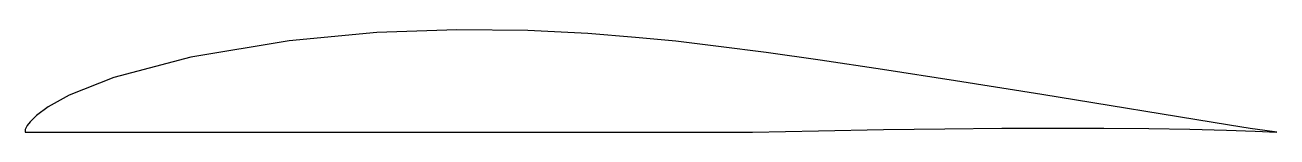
# Model space of a CAD drawing. Header units: metres. Extents: x 0 to 0.104, y 0 to 0.009.
import ezdxf

# ---------------------------------------------------------------- set-up
doc = ezdxf.new("R2010")
doc.units = ezdxf.units.M

msp = doc.modelspace()

# ---------------------------------------------------------------- linework, layer by layer
msp.add_lwpolyline([(0.10422, 0), (0.1032, 0.00014), (0.102, 0.00033), (0.10026, 0.00061), (0.08465, 0.00315), (0.07747, 0.0043), (0.07139, 0.00525), (0.06619, 0.00604), (0.06169, 0.00668), (0.05774, 0.00719), (0.05417, 0.00761), (0.05082, 0.00794), (0.04685, 0.00826), (0.04185, 0.00852), (0.03595, 0.00858), (0.02929, 0.00834), (0.022, 0.00765), (0.01381, 0.00629), (0.00739, 0.00458), (0.00367, 0.0031), (0.00193, 0.00213), (0.00096, 0.00141), (0.00043, 0.00089), (0.00017, 0.00057), (0.00002, 0.00024), (0.00001, 0.00022), (0.00001, 0.00019), (0.00001, 0.00016), (0, 0.00014), (0, 0.00011), (0, 0.00008), (0, 0.00005), (0, 0.00003), (0, 0), (0.06057, 0), (0.06606, 0.00013), (0.07146, 0.00023), (0.07656, 0.0003), (0.08132, 0.00034), (0.08573, 0.00036), (0.08981, 0.00034), (0.09356, 0.00031), (0.09697, 0.00025), (0.10002, 0.00018), (0.1024, 0.0001), (0.10422, 0)], close=True)

doc.saveas('drawing.dxf')
